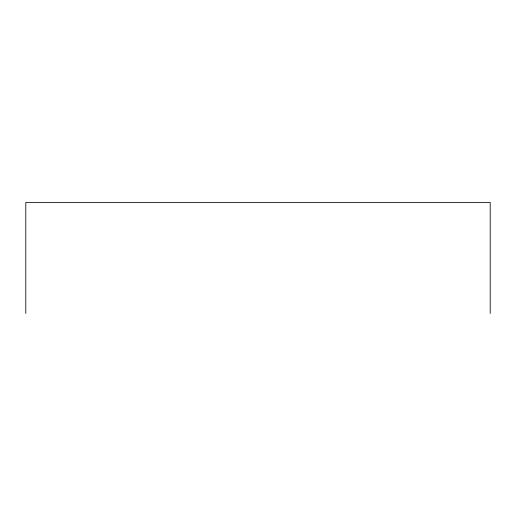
<?xml version="1.0" encoding="UTF-8"?>
<svg xmlns="http://www.w3.org/2000/svg" width="516" height="516" viewBox="0 0 516 516"><rect width="100%" height="100%" fill="white"/><g stroke="black" fill="none" stroke-linecap="round" stroke-linejoin="round"><path stroke-width="0.77" d="M490.2 313.509L490.2 202.491L25.8 202.491L25.8 313.509"/></g></svg>
